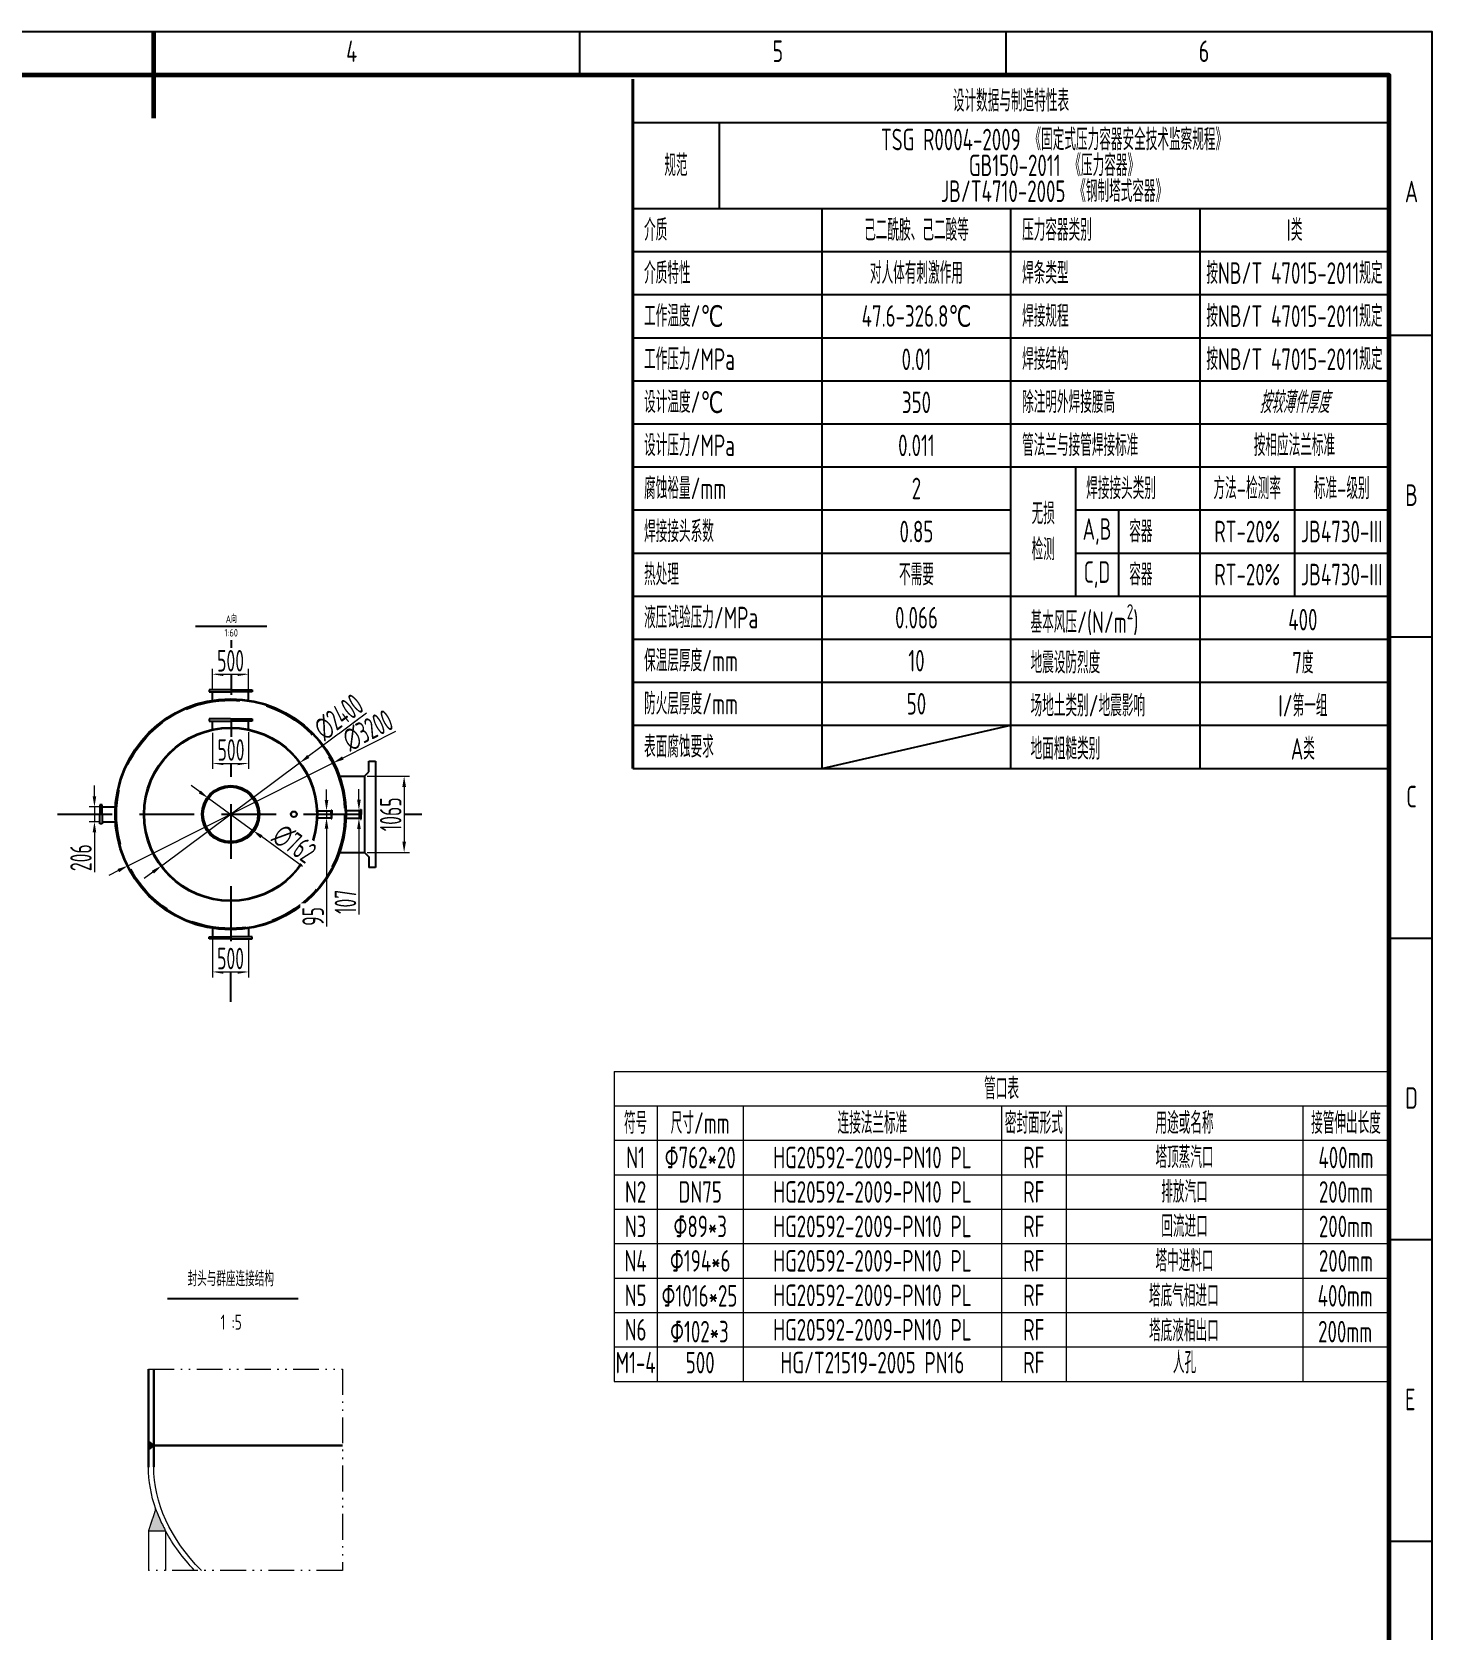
# Model space of a CAD drawing. Header units: millimetres. Extents: x 1350 to 1944, y 1255 to 2096.
# Drawn here: x 1619.2 to 1944.4, y 1724.5 to 2095.5 of the extents above; entities that cross this region are included whole.
import ezdxf

# ---------------------------------------------------------------- set-up
doc = ezdxf.new("R2010")
doc.units = ezdxf.units.MM
for name, pattern in [('ACAD_ISO12W100', [22.4, 12, -3, 0.7, -3, 0.7, -3]), ('DASHED', [19.05, 12.7, -6.35]), ('DASHED2', [9.525, 6.35, -3.175])]:
    doc.linetypes.add(name, pattern=pattern)
for name, color, linetype, lineweight in [('02-粗实线', 7, 'Continuous', 18), ('03-标注', 5, 'Continuous', 18), ('1-图框与标题栏', 7, 'Continuous', 25), ('2-文本 @ 1', 7, 'Continuous', 25), ('5-细实线', 7, 'Continuous', 25), ('7-图框与标题栏', 7, 'Continuous', 25), ('中心线', 1, 'DASHED', 25), ('主构造线', 7, 'Continuous', 30), ('双点划线', 2, 'ACAD_ISO12W100', 18), ('文本', 7, 'Continuous', 18)]:
    doc.layers.add(name, color=color, linetype=linetype, lineweight=lineweight)
doc.styles.add('5-gbcbig', font='gbenor.shx', dxfattribs={"width": 0.7, "height": 5, "bigfont": 'gbcbig.shx'})
doc.styles.add('HGCAD', font='gbenor.shx', dxfattribs={"width": 0.75, "bigfont": 'gbcbig.shx'})
doc.styles.add('Sense 8 1', font='gbenor.shx', dxfattribs={"width": 0.8, "height": 3.5})
doc.styles.add('卷心菜', font='gbenor.shx', dxfattribs={"width": 0.75, "bigfont": 'gbcbig.shx'})
doc.styles.add('工程字', font='gbenor.shx', dxfattribs={"width": 0.75, "bigfont": 'gbcbig.shx'})
doc.dimstyles.new('1：60', dxfattribs={"dimtxt": 5, "dimasz": 2.5, "dimexe": 1.25, "dimexo": 0.625, "dimtad": 1, "dimdec": 0, "dimlfac": 60, "dimtxsty": '5-gbcbig', "dimcen": 2.5, "dimclrd": 256, "dimclre": 256, "dimclrt": 256, "dimadec": 0, "dimazin": 0, "dimtfac": 1, "dimtdec": 0, "dimtmove": 0, "dimatfit": 3, "dimfxl": 0, "dimlwd": -1, "dimlwe": -1, "dimarcsym": 0})

# ---------------------------------------------------------------- blocks, each defined once
blk = doc.blocks.new('*D194')
at = {"layer": '03-标注', "transparency": 16777216}
for p, q in [((1703.66, 1933.07), (1691.44, 1926.94)), ((1641.52, 1901.93), (1689.2, 1925.82)), ((1639.29, 1900.81), (1637.05, 1899.69))]:
    blk.add_line(p, q, dxfattribs=at)
blk.add_solid([(1639.1, 1901.18), (1639.47, 1900.44), (1641.52, 1901.93)], dxfattribs=at)
at = {"layer": 'Defpoints', "color": 0, "transparency": 16777216}
for p in [(1689.2, 1925.82), (1641.52, 1901.93)]:
    blk.add_point(p, dxfattribs=at)
at = {"layer": '03-标注', "transparency": 16777216, "insert": (1697.27, 1933.36), "char_height": 5, "attachment_point": 5, "rotation": 26.6177, "style": '5-gbcbig', "bg_fill": 3, "box_fill_scale": 1.1, "bg_fill_color": 256, "bg_fill_true_color": 13158600, "bg_fill_transparency": 0}
blk.add_mtext('∅3200', dxfattribs=at)
at = {"layer": '03-标注', "transparency": 16777216}
blk.add_solid([(1691.25, 1927.32), (1691.63, 1926.57), (1689.2, 1925.82)], dxfattribs=at)
blk = doc.blocks.new('*D195')
at = {"layer": '03-标注', "transparency": 16777216}
for p, q in [((1696.96, 1937.38), (1683.42, 1927.3)), ((1649.32, 1901.94), (1681.41, 1925.81)), ((1647.31, 1900.45), (1645.3, 1898.96))]:
    blk.add_line(p, q, dxfattribs=at)
for points in [[(1683.17, 1927.64), (1683.67, 1926.97), (1681.41, 1925.81)], [(1647.06, 1900.78), (1647.56, 1900.11), (1649.32, 1901.94)]]:
    blk.add_solid(points, dxfattribs=at)
at = {"layer": 'Defpoints', "color": 0, "transparency": 16777216}
for p in [(1681.41, 1925.81), (1649.32, 1901.94)]:
    blk.add_point(p, dxfattribs=at)
at = {"layer": '03-标注', "transparency": 16777216, "insert": (1690.5, 1936.46), "char_height": 5, "attachment_point": 5, "rotation": 36.6404, "style": '5-gbcbig', "bg_fill": 3, "box_fill_scale": 1.1, "bg_fill_color": 256, "bg_fill_true_color": 13158600, "bg_fill_transparency": 0}
blk.add_mtext('∅2400', dxfattribs=at)
blk = doc.blocks.new('*D196')
at = {"layer": '03-标注', "transparency": 16777216}
for p, q in [((1697.11, 1922.75), (1706.93, 1922.75)), ((1705.68, 1920.25), (1705.68, 1907.5)), ((1697.11, 1905), (1706.93, 1905))]:
    blk.add_line(p, q, dxfattribs=at)
for points in [[(1705.27, 1920.25), (1706.1, 1920.25), (1705.68, 1922.75)], [(1705.27, 1907.5), (1706.1, 1907.5), (1705.68, 1905)]]:
    blk.add_solid(points, dxfattribs=at)
at = {"layer": 'Defpoints', "color": 0, "transparency": 16777216}
for p in [(1696.49, 1922.75), (1696.49, 1905), (1705.68, 1905)]:
    blk.add_point(p, dxfattribs=at)
at = {"layer": '03-标注', "transparency": 16777216, "insert": (1702.56, 1913.88), "char_height": 5, "attachment_point": 5, "rotation": 90, "style": '5-gbcbig', "bg_fill": 3, "box_fill_scale": 1.1, "bg_fill_color": 256, "bg_fill_true_color": 13158600, "bg_fill_transparency": 0}
blk.add_mtext('1065', dxfattribs=at)
blk = doc.blocks.new('*D197')
at = {"layer": '03-标注', "transparency": 16777216}
for p, q in [((1661.2, 1942.94), (1661.2, 1947.65)), ((1663.7, 1946.4), (1667.03, 1946.4)), ((1669.53, 1942.94), (1669.53, 1947.65))]:
    blk.add_line(p, q, dxfattribs=at)
for points in [[(1663.7, 1946.82), (1663.7, 1945.98), (1661.2, 1946.4)], [(1667.03, 1946.82), (1667.03, 1945.98), (1669.53, 1946.4)]]:
    blk.add_solid(points, dxfattribs=at)
at = {"layer": 'Defpoints', "color": 0, "transparency": 16777216}
for p in [(1661.2, 1942.32), (1669.53, 1942.32)]:
    blk.add_point(p, dxfattribs=at)
at = {"layer": '03-标注', "transparency": 16777216, "insert": (1665.36, 1949.53), "char_height": 5, "attachment_point": 5, "style": '5-gbcbig', "bg_fill": 3, "box_fill_scale": 1.1, "bg_fill_color": 256, "bg_fill_true_color": 13158600, "bg_fill_transparency": 0}
blk.add_mtext('500', dxfattribs=at)
at = {"layer": 'Defpoints', "color": 0, "transparency": 16777216}
blk.add_point((1669.53, 1946.4), dxfattribs=at)
blk = doc.blocks.new('*D198')
at = {"layer": '03-标注', "transparency": 16777216}
for p, q in [((1661.2, 1932.81), (1661.2, 1924.45)), ((1669.53, 1932.98), (1669.53, 1924.45)), ((1663.7, 1925.7), (1667.03, 1925.7))]:
    blk.add_line(p, q, dxfattribs=at)
for points in [[(1663.7, 1926.11), (1663.7, 1925.28), (1661.2, 1925.7)], [(1667.03, 1926.11), (1667.03, 1925.28), (1669.53, 1925.7)]]:
    blk.add_solid(points, dxfattribs=at)
at = {"layer": '03-标注', "transparency": 16777216, "insert": (1665.46, 1928.82), "char_height": 5, "attachment_point": 5, "style": '5-gbcbig', "bg_fill": 3, "box_fill_scale": 1.1, "bg_fill_color": 256, "bg_fill_true_color": 13158600, "bg_fill_transparency": 0}
blk.add_mtext('500', dxfattribs=at)
at = {"layer": 'Defpoints', "color": 0, "transparency": 16777216}
for p in [(1661.2, 1933.44), (1669.53, 1933.61), (1669.53, 1925.7)]:
    blk.add_point(p, dxfattribs=at)
blk = doc.blocks.new('*D199')
at = {"layer": '03-标注', "transparency": 16777216}
for p, q in [((1661.2, 1884.81), (1661.2, 1876.02)), ((1669.53, 1884.81), (1669.53, 1876.02)), ((1663.7, 1877.27), (1667.03, 1877.27))]:
    blk.add_line(p, q, dxfattribs=at)
for points in [[(1663.7, 1877.69), (1663.7, 1876.85), (1661.2, 1877.27)], [(1667.03, 1877.69), (1667.03, 1876.85), (1669.53, 1877.27)]]:
    blk.add_solid(points, dxfattribs=at)
at = {"layer": 'Defpoints', "color": 0, "transparency": 16777216}
for p in [(1661.2, 1885.43), (1669.53, 1885.43)]:
    blk.add_point(p, dxfattribs=at)
at = {"layer": '03-标注', "transparency": 16777216, "insert": (1665.36, 1880.39), "char_height": 5, "attachment_point": 5, "style": '5-gbcbig', "bg_fill": 3, "box_fill_scale": 1.1, "bg_fill_color": 256, "bg_fill_true_color": 13158600, "bg_fill_transparency": 0}
blk.add_mtext('500', dxfattribs=at)
at = {"layer": 'Defpoints', "color": 0, "transparency": 16777216}
blk.add_point((1669.53, 1877.27), dxfattribs=at)
blk = doc.blocks.new('*D200')
at = {"layer": '03-标注', "transparency": 16777216}
for p, q in [((1633.74, 1918.09), (1633.74, 1920.59)), ((1634.9, 1915.59), (1632.49, 1915.59)), ((1633.74, 1915.59), (1633.74, 1912.16)), ((1634.9, 1912.16), (1632.49, 1912.16)), ((1633.74, 1909.66), (1633.74, 1900.44))]:
    blk.add_line(p, q, dxfattribs=at)
for points in [[(1633.32, 1918.09), (1634.16, 1918.09), (1633.74, 1915.59)], [(1633.32, 1909.66), (1634.16, 1909.66), (1633.74, 1912.16)]]:
    blk.add_solid(points, dxfattribs=at)
at = {"layer": 'Defpoints', "color": 0, "transparency": 16777216}
for p in [(1635.53, 1915.59), (1633.74, 1912.16), (1635.53, 1912.16)]:
    blk.add_point(p, dxfattribs=at)
at = {"layer": '03-标注', "transparency": 16777216, "insert": (1630.62, 1903.8), "char_height": 5, "attachment_point": 5, "rotation": 90, "style": '5-gbcbig', "bg_fill": 3, "box_fill_scale": 1.1, "bg_fill_color": 256, "bg_fill_true_color": 13158600, "bg_fill_transparency": 0}
blk.add_mtext('206', dxfattribs=at)
blk = doc.blocks.new('*D201')
at = {"layer": '03-标注', "transparency": 16777216}
for p, q in [((1687.65, 1917.17), (1687.65, 1919.67)), ((1688.13, 1914.67), (1686.4, 1914.67)), ((1688.13, 1913.08), (1686.4, 1913.08)), ((1687.65, 1914.67), (1687.65, 1913.08)), ((1687.65, 1910.58), (1687.65, 1887.82))]:
    blk.add_line(p, q, dxfattribs=at)
for points in [[(1687.23, 1917.17), (1688.07, 1917.17), (1687.65, 1914.67)], [(1687.23, 1910.58), (1688.07, 1910.58), (1687.65, 1913.08)]]:
    blk.add_solid(points, dxfattribs=at)
at = {"layer": 'Defpoints', "color": 0, "transparency": 16777216}
for p in [(1687.65, 1913.08), (1688.76, 1914.67), (1688.76, 1913.08)]:
    blk.add_point(p, dxfattribs=at)
at = {"layer": '03-标注', "transparency": 16777216, "insert": (1684.53, 1890.17), "char_height": 5, "attachment_point": 5, "rotation": 90, "style": '5-gbcbig', "bg_fill": 3, "box_fill_scale": 1.1, "bg_fill_color": 256, "bg_fill_true_color": 13158600, "bg_fill_transparency": 0}
blk.add_mtext('95', dxfattribs=at)
blk = doc.blocks.new('*D203')
at = {"layer": '03-标注', "transparency": 16777216}
for p, q in [((1658.19, 1919.07), (1656.17, 1920.53)), ((1660.22, 1917.6), (1670.51, 1910.15)), ((1682.09, 1901.77), (1672.53, 1908.69))]:
    blk.add_line(p, q, dxfattribs=at)
blk.add_solid([(1658.44, 1919.4), (1657.95, 1918.73), (1660.22, 1917.6)], dxfattribs=at)
at = {"layer": 'Defpoints', "color": 0, "transparency": 16777216}
for p in [(1660.22, 1917.6), (1670.51, 1910.15)]:
    blk.add_point(p, dxfattribs=at)
at = {"layer": '03-标注', "transparency": 16777216, "insert": (1680.16, 1907.03), "char_height": 5, "attachment_point": 5, "rotation": 324.1051, "style": '5-gbcbig', "bg_fill": 3, "box_fill_scale": 1.1, "bg_fill_color": 256, "bg_fill_true_color": 13158600, "bg_fill_transparency": 0}
blk.add_mtext('∅762', dxfattribs=at)
at = {"layer": '03-标注', "transparency": 16777216}
blk.add_solid([(1672.78, 1909.03), (1672.29, 1908.35), (1670.51, 1910.15)], dxfattribs=at)
blk = doc.blocks.new('*D220')
at = {"layer": '03-标注', "transparency": 16777216}
for p, q in [((1695.17, 1917.25), (1695.17, 1919.75)), ((1694.9, 1914.75), (1693.92, 1914.75)), ((1694.9, 1912.97), (1693.92, 1912.97)), ((1695.17, 1914.75), (1695.17, 1912.97)), ((1695.17, 1910.47), (1695.17, 1890.6))]:
    blk.add_line(p, q, dxfattribs=at)
for points in [[(1694.76, 1917.25), (1695.59, 1917.25), (1695.17, 1914.75)], [(1694.76, 1910.47), (1695.59, 1910.47), (1695.17, 1912.97)]]:
    blk.add_solid(points, dxfattribs=at)
at = {"layer": 'Defpoints', "color": 0, "transparency": 16777216}
for p in [(1695.17, 1912.97), (1695.53, 1914.75), (1695.53, 1912.97)]:
    blk.add_point(p, dxfattribs=at)
at = {"layer": '03-标注', "transparency": 16777216, "insert": (1692.05, 1893.56), "char_height": 5, "attachment_point": 5, "rotation": 90, "style": '5-gbcbig', "bg_fill": 3, "box_fill_scale": 1.1, "bg_fill_color": 256, "bg_fill_true_color": 13158600, "bg_fill_transparency": 0}
blk.add_mtext('107', dxfattribs=at)

msp = doc.modelspace()

# ---------------------------------------------------------------- hatches: boundary and pattern name
at = {"layer": '02-粗实线'}
h = msp.add_hatch(color=0, dxfattribs=at)
h.dxf.hatch_style = 1
edge = h.paths.add_edge_path()
edge.add_spline(control_points=[(1646.297, 1747.415), (1648.297, 1747.415), (1650.297, 1747.415), (1648.917, 1749.944), (1648.009, 1752.527), (1647.153, 1749.971), (1646.297, 1747.415)], knot_values=[0, 0, 0, 1, 1, 1.0933005, 1.0933005, 2.0933005, 2.0933005, 2.0933005], weights=[1, 1, 1, 0.9989121, 1, 1, 1], degree=2, periodic=0)
at = {"layer": '主构造线'}
h = msp.add_hatch(color=256, dxfattribs=at)
h.paths.add_polyline_path([(1646.297, 1768.233), (1646.297, 1767.301), (1647.497, 1767.301)])
h.paths.add_polyline_path([(1647.497, 1767.301), (1646.297, 1767.301), (1646.297, 1766.368)])

# ---------------------------------------------------------------- linework, layer by layer
for p, q in [((1665.367, 1942.819), (1660.367, 1942.819)), ((1660.367, 1942.819), (1660.367, 1942.319)), ((1660.367, 1942.319), (1661.201, 1942.319)), ((1661.201, 1940.384), (1661.201, 1942.319)), ((1661.201, 1942.319), (1665.367, 1942.319)), ((1665.367, 1942.819), (1670.367, 1942.819)), ((1669.534, 1942.319), (1665.367, 1942.319)), ((1669.534, 1940.384), (1669.534, 1942.319)), ((1670.367, 1942.319), (1669.534, 1942.319)), ((1670.367, 1942.819), (1670.367, 1942.319)), ((1665.363, 1936.043), (1660.363, 1936.043)), ((1660.363, 1936.043), (1660.363, 1935.543)), ((1660.363, 1935.543), (1661.197, 1935.543)), ((1661.197, 1933.608), (1661.197, 1935.543)), ((1661.197, 1935.543), (1665.363, 1935.543)), ((1665.363, 1936.043), (1670.363, 1936.043)), ((1669.53, 1935.543), (1665.363, 1935.543)), ((1669.53, 1933.608), (1669.53, 1935.543)), ((1670.363, 1935.543), (1669.53, 1935.543)), ((1670.363, 1936.043), (1670.363, 1935.543)), ((1697.488, 1923.754), (1697.488, 1926.254)), ((1697.488, 1926.254), (1698.988, 1926.254)), ((1698.988, 1926.254), (1698.988, 1904.999)), ((1690.685, 1922.754), (1696.488, 1922.754)), ((1696.488, 1922.754), (1697.488, 1923.754)), ((1696.488, 1922.754), (1696.488, 1904.999)), ((1635.53, 1916.101), (1635.03, 1916.101)), ((1635.03, 1916.101), (1635.03, 1913.876)), ((1635.53, 1915.493), (1635.53, 1916.101)), ((1635.53, 1915.493), (1635.53, 1915.593)), ((1635.53, 1915.593), (1638.584, 1915.59)), ((1635.53, 1913.876), (1635.53, 1915.493)), ((1688.756, 1914.618), (1688.756, 1914.858)), ((1688.756, 1914.858), (1688.863, 1914.858)), ((1688.863, 1914.858), (1688.863, 1913.876)), ((1635.03, 1911.651), (1635.03, 1913.876)), ((1635.53, 1911.651), (1635.03, 1911.651)), ((1635.53, 1913.876), (1635.53, 1912.26)), ((1635.53, 1912.26), (1635.53, 1911.651)), ((1635.53, 1912.26), (1635.53, 1912.16)), ((1635.53, 1912.16), (1638.585, 1912.156)), ((1685.514, 1914.668), (1688.756, 1914.668)), ((1685.514, 1913.085), (1688.756, 1913.085)), ((1688.756, 1914.668), (1688.756, 1914.618)), ((1688.756, 1913.876), (1688.756, 1914.618)), ((1688.756, 1913.876), (1688.756, 1913.135)), ((1688.756, 1913.085), (1688.756, 1913.135)), ((1688.756, 1913.135), (1688.756, 1912.895)), ((1688.756, 1912.895), (1688.863, 1912.895)), ((1688.863, 1912.895), (1688.863, 1913.876)), ((1690.685, 1904.999), (1696.488, 1904.999)), ((1696.488, 1904.999), (1697.488, 1903.999)), ((1697.488, 1903.999), (1697.488, 1901.499)), ((1698.988, 1904.999), (1698.988, 1901.499)), ((1698.988, 1901.499), (1697.488, 1901.499)), ((1660.367, 1884.934), (1660.367, 1885.434)), ((1660.367, 1885.434), (1661.201, 1885.434)), ((1661.201, 1887.369), (1661.201, 1885.434)), ((1661.201, 1885.434), (1665.367, 1885.434)), ((1669.534, 1885.434), (1665.367, 1885.434)), ((1669.534, 1887.369), (1669.534, 1885.434)), ((1670.367, 1885.434), (1669.534, 1885.434)), ((1670.367, 1884.934), (1670.367, 1885.434)), ((1665.367, 1884.934), (1660.367, 1884.934)), ((1665.367, 1884.934), (1670.367, 1884.934))]:
    msp.add_line(p, q)
for centre, radius in [((1665.363, 1913.876), 26.833), ((1665.363, 1913.876), 26.667), ((1665.363, 1913.876), 20.167), ((1665.363, 1913.876), 20), ((1665.363, 1913.876), 6.683), ((1665.363, 1913.876), 6.35), ((1680.063, 1913.876), 0.675), ((1680.063, 1913.876), 0.625)]:
    msp.add_circle(centre, radius)
at = {"linetype": 'DASHED'}
msp.add_circle((1665.363, 1913.876), 26.5, dxfattribs=at)
at = {"layer": '02-粗实线'}
for p, q in [((1646.297, 1785.048), (1647.497, 1785.048)), ((1647.497, 1767.301), (1647.497, 1762.301)), ((1646.297, 1747.415), (1646.297, 1738.302)), ((1650.297, 1738.302), (1650.297, 1747.415))]:
    msp.add_line(p, q, dxfattribs=at)
at = {"layer": '02-粗实线', "color": 0, "extrusion": (0, 0, -1)}
for major_axis, ratio, start_param, end_param in [((-111.2, 0), 0.5053957, 6.1074544, 6.2831853), ((-110, 0), 0.5, 5.8306054, 6.2831853), ((-111.2, 0), 0.5053957, 5.8409619, 6.0141538)]:
    msp.add_ellipse((1757.497, 1762.353), major_axis=major_axis, ratio=ratio, start_param=start_param, end_param=end_param, dxfattribs=at)
at = {"layer": '02-粗实线', "color": 0}
msp.add_rational_spline([(1646.297, 1747.415), (1648.297, 1747.415), (1650.297, 1747.415), (1648.917, 1749.944), (1648.009, 1752.527), (1647.153, 1749.971), (1646.297, 1747.415)], [1, 1, 1, 0.998912073268, 1, 1, 1], degree=2, knots=[0, 0, 0, 1, 1, 1.0933005, 1.0933005, 2.0933005, 2.0933005, 2.0933005], dxfattribs=at)
at = {"layer": '1-图框与标题栏', "lineweight": 40}
msp.add_line((1758.822, 2084.544), (1758.822, 1924.544), dxfattribs=at)
at = {"layer": '1-图框与标题栏'}
for p, q in [((1758.822, 2074.544), (1934.447, 2074.544)), ((1778.822, 2074.544), (1778.822, 2054.544)), ((1758.822, 2054.544), (1934.447, 2054.544)), ((1802.734, 2054.544), (1802.734, 1924.544)), ((1846.634, 1924.544), (1846.634, 2054.544)), ((1890.534, 2054.544), (1890.534, 1924.544)), ((1758.822, 2044.544), (1934.447, 2044.544)), ((1758.822, 2034.544), (1934.447, 2034.544)), ((1758.822, 2024.544), (1934.447, 2024.544)), ((1758.822, 2014.544), (1934.447, 2014.544)), ((1758.822, 2004.544), (1934.447, 2004.544)), ((1758.822, 1994.544), (1934.447, 1994.544)), ((1861.634, 1994.544), (1861.634, 1964.544)), ((1912.484, 1994.544), (1912.484, 1964.544)), ((1758.822, 1984.544), (1846.634, 1984.544)), ((1861.634, 1984.544), (1934.447, 1984.544)), ((1871.634, 1984.544), (1871.634, 1964.544)), ((1758.822, 1974.544), (1846.634, 1974.544)), ((1861.634, 1974.544), (1934.447, 1974.544)), ((1758.822, 1964.544), (1934.447, 1964.544)), ((1758.822, 1954.544), (1934.447, 1954.544)), ((1758.822, 1944.544), (1934.447, 1944.544)), ((1758.822, 1934.544), (1934.447, 1934.544)), ((1802.734, 1924.544), (1846.634, 1934.544)), ((1758.822, 1924.544), (1934.447, 1924.544))]:
    msp.add_line(p, q, dxfattribs=at)
at = {"layer": '5-细实线'}
for p, q in [((1657.247, 1957.596), (1673.769, 1957.596)), ((1650.734, 1801.448), (1681.028, 1801.448))]:
    msp.add_line(p, q, dxfattribs=at)
at = {"layer": '7-图框与标题栏', "lineweight": 60}
msp.add_line((1647.447, 2095.54), (1647.447, 2075.54), dxfattribs=at)
at = {"layer": '7-图框与标题栏'}
for p, q in [((1746.447, 2095.54), (1746.447, 2085.54)), ((1845.447, 2095.54), (1845.447, 2085.54)), ((1934.447, 2085.54), (1754.447, 2085.54)), ((1944.447, 2025.04), (1934.447, 2025.04)), ((1944.447, 1955.04), (1934.447, 1955.04)), ((1944.447, 1885.04), (1934.447, 1885.04)), ((1944.447, 1815.04), (1934.447, 1815.04)), ((1944.447, 1745.04), (1934.447, 1745.04))]:
    msp.add_line(p, q, dxfattribs=at)
msp.add_lwpolyline([(1350.447, 2095.54), (1350.447, 1254.54), (1944.447, 1254.54), (1944.447, 2095.54)], close=True, dxfattribs=at)
at = {"layer": '7-图框与标题栏', "lineweight": 60}
msp.add_lwpolyline([(1375.447, 2085.54), (1375.447, 1264.54), (1934.447, 1264.54), (1934.447, 2085.54)], close=True, dxfattribs=at)
at = {"layer": '中心线'}
for p, q in [((1665.508, 1954.304), (1665.363, 1870.323)), ((1625.164, 1913.876), (1709.808, 1913.876))]:
    msp.add_line(p, q, dxfattribs=at)
at = {"layer": '主构造线'}
for p, q in [((1646.297, 1785.048), (1646.297, 1762.301)), ((1647.497, 1785.048), (1647.497, 1762.353)), ((1647.497, 1767.301), (1646.297, 1768.233)), ((1646.297, 1767.301), (1691.356, 1767.301)), ((1647.497, 1767.301), (1646.297, 1766.368))]:
    msp.add_line(p, q, dxfattribs=at)
at = {"layer": '双点划线', "ltscale": 0.5}
for p, q in [((1646.297, 1785.048), (1691.356, 1785.048)), ((1691.356, 1785.048), (1691.356, 1738.302)), ((1691.356, 1738.302), (1646.297, 1738.302))]:
    msp.add_line(p, q, dxfattribs=at)
at = {"layer": '文本'}
for p, q in [((1754.447, 1854.189), (1934.447, 1854.189)), ((1754.447, 1854.189), (1754.447, 1782.189)), ((1754.447, 1846.189), (1934.447, 1846.189)), ((1764.447, 1846.189), (1764.447, 1782.189)), ((1784.447, 1846.189), (1784.447, 1782.189)), ((1844.447, 1846.189), (1844.447, 1782.189)), ((1859.447, 1846.189), (1859.447, 1782.189)), ((1914.447, 1846.189), (1914.447, 1782.189)), ((1754.447, 1838.189), (1934.447, 1838.189)), ((1754.447, 1830.189), (1934.447, 1830.189)), ((1754.447, 1822.189), (1934.447, 1822.189)), ((1754.447, 1814.189), (1934.447, 1814.189)), ((1754.447, 1806.189), (1934.447, 1806.189)), ((1754.447, 1798.189), (1934.447, 1798.189)), ((1754.447, 1790.189), (1934.447, 1790.189)), ((1754.447, 1782.189), (1934.447, 1782.189)), ((1754.447, 1782.189), (1934.447, 1782.189))]:
    msp.add_line(p, q, dxfattribs=at)

# ---------------------------------------------------------------- texts
at = {"layer": '2-文本 @ 1', "char_height": 5, "style": '工程字'}
for s, insert, width, attachment_point in [('设计数据与制造特性表', (1846.634, 2079.544), 175.625, 5), ('规范', (1768.822, 2064.544), 20, 5), ('介质', (1761.412, 2049.544), 41.32187, 4), ('己二酰胺、己二酸等', (1824.684, 2049.544), 43.9, 5), ('压力容器类别', (1849.225, 2049.544), 41.32187, 4), ('I类', (1912.484, 2049.544), 43.9, 5), ('介质特性', (1761.412, 2039.544), 41.32187, 4), ('对人体有刺激作用', (1824.684, 2039.544), 43.9, 5), ('焊条类型', (1849.225, 2039.544), 41.32187, 4), ('按NB/T 47015-2011规定', (1912.484, 2039.544), 43.9, 5), ('工作温度/℃', (1761.412, 2029.544), 41.32187, 4), ('47.6-326.8℃', (1824.684, 2029.544), 43.9, 5), ('焊接规程', (1849.225, 2029.544), 41.32187, 4), ('按NB/T 47015-2011规定', (1912.484, 2029.544), 43.9, 5), ('工作压力/MPa', (1761.412, 2019.544), 41.32187, 4), ('焊接结构', (1849.225, 2019.544), 41.32187, 4), ('按NB/T 47015-2011规定', (1912.484, 2019.544), 43.9, 5), ('0.01', (1824.684, 2019.544), 43.9, 5), ('设计温度/℃', (1761.412, 2009.544), 41.32187, 4), ('350', (1824.684, 2009.544), 43.9, 5), ('除注明外焊接腰高', (1849.225, 2009.544), 41.32187, 4), ('{\\Fgbeitc,gbcbig|c134;按较薄件厚度}', (1912.484, 2009.544), 43.9, 5), ('设计压力/MPa', (1761.412, 1999.544), 41.32187, 4), ('0.011', (1824.684, 1999.544), 43.9, 5), ('管法兰与接管焊接标准', (1849.225, 1999.544), 41.32187, 4), ('按相应法兰标准', (1912.484, 1999.544), 43.9, 5), ('腐蚀裕量/mm', (1761.412, 1989.544), 41.32187, 4), ('2', (1824.684, 1989.544), 43.9, 5), ('焊接接头类别', (1864.104, 1989.544), 26.4297, 4), ('方法-检测率', (1901.509, 1989.544), 21.95, 5), ('标准-级别', (1923.465, 1989.544), 21.9625, 5), ('无损\\P检测', (1854.134, 1979.544), 15, 5), ('焊接接头系数', (1761.412, 1979.544), 41.32187, 4), ('0.85', (1824.678, 1979.544), 43.9, 5), ('A,B', (1866.634, 1979.544), 10, 5), ('容器', (1874.104, 1979.544), 16.4297, 4), ('RT-20%', (1901.509, 1979.544), 21.95, 5), ('JB4730-III', (1923.465, 1979.544), 21.9625, 5), ('热处理', (1761.412, 1969.544), 41.32187, 4), ('不需要', (1824.684, 1969.544), 43.9, 5), ('C,D', (1866.634, 1969.544), 10, 5), ('容器', (1874.104, 1969.544), 16.4297, 4), ('RT-20%', (1901.509, 1969.544), 21.95, 5), ('JB4730-III', (1923.465, 1969.544), 21.9625, 5), ('液压试验压力/MPa', (1761.412, 1959.544), 41.32187, 4), ('0.066', (1824.684, 1959.544), 43.9, 5), ('\\A1;基本风压/(N/m{\\H0.7x;\\S2^ ;})', (1851.186, 1959.084), 41.32187, 4), ('400', (1914.445, 1959.084), 43.9, 5), ('保温层厚度/mm', (1761.412, 1949.544), 41.32187, 4), ('10', (1824.684, 1949.544), 43.9, 5), ('地震设防烈度', (1851.186, 1949.084), 41.32187, 4), ('7度', (1914.445, 1949.084), 43.9, 5), ('防火层厚度/mm', (1761.412, 1939.544), 41.32187, 4), ('50', (1824.684, 1939.544), 43.9, 5), ('场地土类别/地震影响', (1851.186, 1939.084), 41.32187, 4), ('I/第一组', (1914.445, 1939.084), 43.9, 5), ('表面腐蚀要求', (1761.412, 1929.544), 41.32187, 4), ('地面粗糙类别', (1851.186, 1929.084), 41.32187, 4), ('A类', (1914.445, 1929.084), 43.9, 5)]:
    msp.add_mtext(s, dxfattribs=dict(at, insert=insert, width=width, attachment_point=attachment_point))
at = {"layer": '2-文本 @ 1', "insert": (1856.634, 2064.544), "char_height": 5, "width": 155.625, "attachment_point": 5, "line_spacing_factor": 0.72, "style": '工程字'}
msp.add_mtext('TSG R0004-2009 《固定式压力容器安全技术监察规程》\\PGB150-2011 《压力容器》\\PJB/T4710-2005 《钢制塔式容器》', dxfattribs=at)
at = {"layer": '5-细实线', "attachment_point": 5, "style": 'HGCAD'}
for s, insert, char_height, width in [('A向', (1665.508, 1959.167), 1.75, 34.42013), ('1:60', (1665.508, 1956.026), 1.75, 34.42013), ('\\pi30.0741;封头与群座连接结构', (1650.365, 1806.036), 3.5, 80.30962), ('\\pi23.03;1 :5', (1654, 1795.951), 3.5, 68.84027)]:
    msp.add_mtext(s, dxfattribs=dict(at, insert=insert, char_height=char_height, width=width))
at = {"layer": '7-图框与标题栏', "char_height": 5, "width": 10, "attachment_point": 5, "style": 'Sense 8 1'}
for s, insert in [('4', (1693.485, 2091.063)), ('5', (1792.485, 2091.063)), ('6', (1891.485, 2091.063)), ('A', (1939.677, 2058.493)), ('B', (1939.677, 1987.993)), ('C', (1939.677, 1917.993)), ('D', (1939.677, 1847.993)), ('E', (1939.369, 1777.993))]:
    msp.add_mtext(s, dxfattribs=dict(at, insert=insert))
at = {"layer": '文本', "char_height": 5, "attachment_point": 5, "style": '卷心菜'}
for s, width, insert in [('管口表', 180, (1844.447, 1850.189)), ('符号', 10, (1759.447, 1842.189)), ('尺寸/mm', 20, (1774.447, 1842.189)), ('连接法兰标准', 60, (1814.447, 1842.189)), ('密封面形式', 15, (1851.947, 1842.189)), ('用途或名称', 55, (1886.947, 1842.189)), ('接管伸出长度', 20, (1924.447, 1842.189)), ('塔顶蒸汽口', 55, (1886.947, 1834.189)), ('N1', 10, (1759.447, 1834.189)), ('{\\Fgbenor,gbcbig|c161;Φ}762*20', 20, (1774.447, 1834.189)), ('HG20592-2009-PN10 PL', 60, (1814.447, 1834.189)), ('RF', 15, (1851.947, 1834.189)), ('400mm', 20, (1924.447, 1834.189)), ('N2', 10, (1759.447, 1826.189)), ('DN75', 20, (1774.447, 1826.189)), ('HG20592-2009-PN10 PL', 60, (1814.447, 1826.189)), ('RF', 15, (1851.947, 1826.189)), ('排放汽口', 55, (1886.947, 1826.189)), ('200mm', 20, (1924.447, 1826.189)), ('N3', 10, (1759.447, 1818.189)), ('{\\Fgbenor,gbcbig|c161;Φ}89*3', 20, (1774.447, 1818.189)), ('HG20592-2009-PN10 PL', 60, (1814.447, 1818.189)), ('RF', 15, (1851.947, 1818.189)), ('回流进口', 55, (1886.947, 1818.189)), ('200mm', 20, (1924.447, 1818.189)), ('N4', 10, (1759.447, 1810.189)), ('{\\Fgbenor,gbcbig|c161;Φ}194*6', 20, (1774.447, 1810.189)), ('HG20592-2009-PN10 PL', 60, (1814.447, 1810.189)), ('RF', 15, (1851.947, 1810.189)), ('塔中进料口', 55, (1886.947, 1810.189)), ('200mm', 20, (1924.447, 1810.189)), ('N5', 10, (1759.447, 1802.189)), ('{\\Fgbenor,gbcbig|c161;Φ}1016*25', 20, (1774.278, 1802.071)), ('HG20592-2009-PN10 PL', 60, (1814.447, 1802.189)), ('RF', 15, (1851.947, 1802.189)), ('塔底气相进口', 55, (1886.778, 1802.071)), ('400mm', 20, (1924.278, 1802.071)), ('N6', 10, (1759.447, 1794.189)), ('{\\Fgbenor,gbcbig|c161;Φ}102*3', 20, (1774.263, 1793.757)), ('HG20592-2009-PN10 PL', 60, (1814.447, 1794.189)), ('RF', 15, (1851.947, 1794.189)), ('塔底液相出口', 55, (1886.81, 1793.956)), ('200mm', 20, (1924.263, 1793.757)), ('M1-4', 10, (1759.447, 1786.562)), ('500', 20, (1774.447, 1786.562)), ('HG/T21519-2005 PN16', 60, (1814.447, 1786.562)), ('RF', 15, (1851.947, 1786.562)), ('人孔', 55, (1886.947, 1786.562))]:
    msp.add_mtext_dynamic_manual_height_columns(s, width=width, gutter_width=25, heights=[0], dxfattribs=dict(at, insert=insert))

# ---------------------------------------------------------------- next in the draw order: dimensions: what is measured, and where the dimension line sits
at = {"layer": '03-标注'}
dim = msp.add_diameter_dim_2p(p1=(1641.523, 1901.929), p2=(1689.203, 1925.824), dimstyle='1：60', dxfattribs=at)
dim.commit()
dim.dimension.update_dxf_attribs({"geometry": '*D194', "text_midpoint": (1697.266, 1933.36)})
dim = msp.add_linear_dim(base=(1669.534, 1877.269), p1=(1661.201, 1885.434), p2=(1669.534, 1885.434), dimstyle='1：60', dxfattribs=at)
dim.commit()
dim.dimension.update_dxf_attribs({"geometry": '*D199', "text_midpoint": (1665.363, 1877.269), "dimtype": 160})

# ---------------------------------------------------------------- next in the draw order: dimensions: what is measured, and where the dimension line sits
dim = msp.add_diameter_dim_2p(p1=(1649.315, 1901.941), p2=(1681.411, 1925.812), dimstyle='1：60', dxfattribs=at)
dim.commit()
dim.dimension.update_dxf_attribs({"geometry": '*D195', "text_midpoint": (1692.36, 1933.956), "dimtype": 163})
dim = msp.add_linear_dim(base=(1633.741, 1912.16), p1=(1635.53, 1915.593), p2=(1635.53, 1912.16), angle=90, dimstyle='1：60', dxfattribs=at)
dim.commit()
dim.dimension.update_dxf_attribs({"geometry": '*D200', "text_midpoint": (1630.616, 1903.8)})

# ---------------------------------------------------------------- next in the draw order: dimensions: what is measured, and where the dimension line sits
for base, p1, p2, picture, middle in [((1669.534, 1946.401), (1661.201, 1942.319), (1669.534, 1942.319), '*D197', (1665.363, 1946.401)), ((1669.53, 1925.697), (1661.197, 1933.438), (1669.53, 1933.608), '*D198', (1665.459, 1925.697))]:
    dim = msp.add_linear_dim(base=base, p1=p1, p2=p2, dimstyle='1：60', dxfattribs=at)
    dim.commit()
    dim.dimension.update_dxf_attribs({"geometry": picture, "text_midpoint": middle, "dimtype": 160})
for base, p1, p2, picture, middle in [((1705.684, 1904.999), (1696.488, 1922.754), (1696.488, 1904.999), '*D196', (1705.684, 1913.876)), ((1687.651, 1913.085), (1688.756, 1914.668), (1688.756, 1913.085), '*D201', (1687.651, 1890.172))]:
    dim = msp.add_linear_dim(base=base, p1=p1, p2=p2, angle=90, dimstyle='1：60', dxfattribs=at)
    dim.commit()
    dim.dimension.update_dxf_attribs({"geometry": picture, "text_midpoint": middle, "dimtype": 160})

# ---------------------------------------------------------------- next in the draw order: linework, layer by layer
at = {"linetype": 'DASHED2'}
for p, q in [((1692.181, 1914.772), (1695.53, 1914.772)), ((1695.53, 1914.772), (1695.53, 1915.004)), ((1695.53, 1915.004), (1695.7, 1915.004)), ((1695.53, 1914.772), (1695.53, 1914.722)), ((1695.7, 1915.004), (1695.7, 1913.872)), ((1692.181, 1912.978), (1695.53, 1912.981)), ((1695.53, 1913.872), (1695.53, 1914.722)), ((1695.53, 1913.872), (1695.53, 1913.022)), ((1695.53, 1912.972), (1695.53, 1913.022)), ((1695.53, 1912.972), (1695.53, 1912.74)), ((1695.53, 1912.74), (1695.7, 1912.74)), ((1695.7, 1912.74), (1695.7, 1913.872))]:
    msp.add_line(p, q, dxfattribs=at)

# ---------------------------------------------------------------- next in the draw order: dimensions: what is measured, and where the dimension line sits
at = {"layer": '03-标注'}
dim = msp.add_diameter_dim_2p(p1=(1660.219, 1917.599), p2=(1670.507, 1910.153), dimstyle='1：60', dxfattribs=at)
dim.commit()
dim.dimension.update_dxf_attribs({"geometry": '*D203', "text_midpoint": (1680.157, 1907.027)})

# ---------------------------------------------------------------- next in the draw order: dimensions: what is measured, and where the dimension line sits
dim = msp.add_linear_dim(base=(1695.17371, 1912.97177), p1=(1695.52977, 1914.74678), p2=(1695.52977, 1912.97177), angle=90, dimstyle='1：60', dxfattribs=at)
dim.commit()
dim.dimension.update_dxf_attribs({"geometry": '*D220', "text_midpoint": (1695.17371, 1893.55795), "dimtype": 160})

doc.saveas('drawing.dxf')
